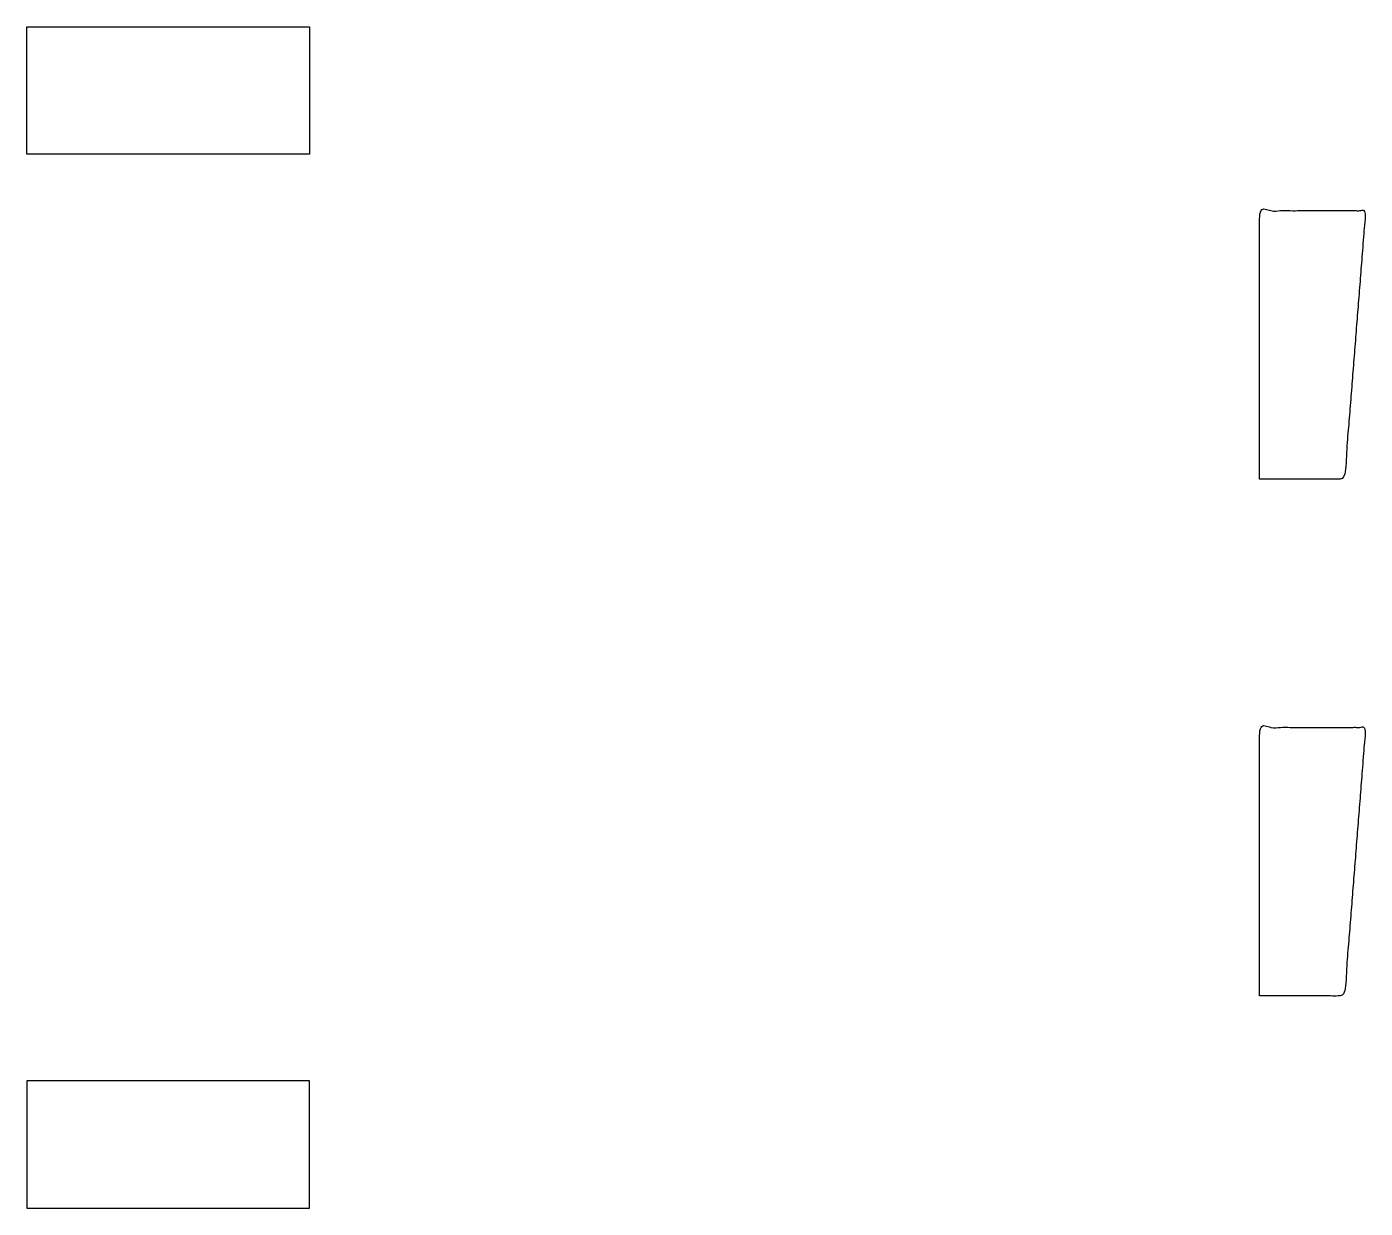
# Model space of a CAD drawing. Header units: millimetres. Extents: x -12.4 to 82.3, y -41.8 to 41.8.
import ezdxf

# ---------------------------------------------------------------- set-up
doc = ezdxf.new("R2010")
doc.units = ezdxf.units.MM
doc.header["$MEASUREMENT"] = 0
doc.layers.add('Cut inside 17mm', color=200, linetype='Continuous', true_color=0xbf3fff)
doc.layers.add('Cutout', color=18, linetype='Continuous', true_color=0x000000)

msp = doc.modelspace()

# ---------------------------------------------------------------- linework, layer by layer
at = {"layer": 'Cut inside 17mm'}
for points in [[(-12.37, 41.78), (7.63, 41.78), (7.63, 32.78), (-12.37, 32.78)], [(-12.37, -41.78), (7.63, -41.78), (7.63, -32.78), (-12.37, -32.78)]]:
    msp.add_lwpolyline(points, close=True, dxfattribs=at)
at = {"layer": 'Cutout'}
for points in [[(74.845, 9.776), (77.845, 9.776), (80.845, 9.776), (81.595, 19.276), (82.345, 28.776), (78.595, 28.776), (74.845, 28.776), (74.845, 19.276), (74.845, 9.776)], [(74.845, -26.77), (77.845, -26.77), (80.845, -26.77), (81.595, -17.27), (82.345, -7.77), (78.595, -7.77), (74.845, -7.77), (74.845, -17.27), (74.845, -26.77)]]:
    msp.add_open_spline(points, degree=2, knots=[0, 0, 0, 16, 16, 32, 32, 48, 48, 64, 64, 64], dxfattribs=at)

doc.saveas('drawing.dxf')
